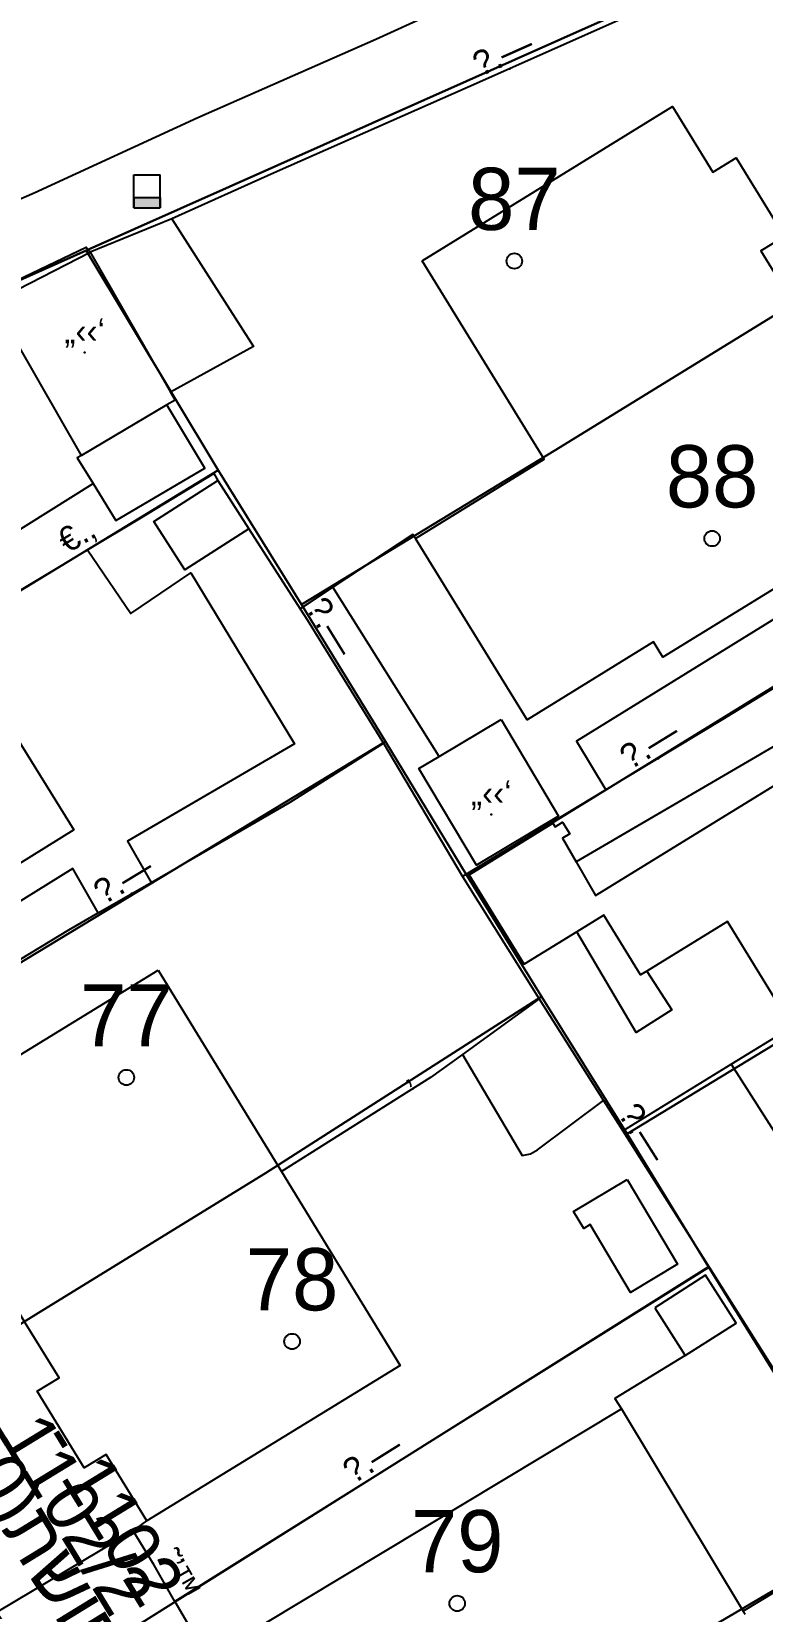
# Model space of a CAD drawing. Header units: metres. Extents: x 218299 to 220222, y 572714 to 574340.
# Drawn here: x 219021.1 to 219044.6, y 573287.9 to 573338.7 of the extents above; entities that cross this region are included whole.
import ezdxf
from ezdxf.enums import TextEntityAlignment as Align

# ---------------------------------------------------------------- set-up
doc = ezdxf.new("R2010")
doc.units = ezdxf.units.M
doc.header["$MEASUREMENT"] = 0
for name, color, linetype in [('1602', 44, 'Continuous'), ('1603', 44, 'Continuous'), ('6261', 7, 'Continuous'), ('6910', 102, 'Continuous'), ('A_POINTS', 2, 'Continuous'), ('M2200', 253, 'Continuous'), ('M2207', 253, 'Continuous'), ('M2401', 7, 'Continuous'), ('M2404', 7, 'Continuous'), ('M2407', 253, 'Continuous'), ('M2408', 253, 'Continuous'), ('M2601', 253, 'Continuous'), ('M2602', 253, 'Continuous'), ('M2605', 253, 'Continuous'), ('M2612', 253, 'Continuous'), ('M5235', 253, 'Continuous')]:
    doc.layers.add(name, color=color, linetype=linetype)
doc.styles.add('HEBTXT', font='HEBTXT')
doc.styles.add('MAVAT_HEBTXT', font='HEBTXT')

# ---------------------------------------------------------------- blocks, each defined once
blk = doc.blocks.new('6261')
blk.add_lwpolyline([(-2, -1.2), (2, -1.2), (2, 1.2), (-2, 1.2)], close=True)
at = {"color": 0}
blk.add_solid([(2, 1.2), (-2, -1.2), (2, -1.2)], dxfattribs=at)
at = {"color": 0, "style": 'HEBTXT'}
blk.add_attdef('PIL_NAME', (2.689, 2.418), '', height=1.7, dxfattribs=at)
at = {"style": 'HEBTXT'}
blk.add_attdef('CAMUT_MONIM', (2.489, 0.218), '', height=1.7, dxfattribs=at)
at = {"color": 0, "style": 'HEBTXT', "flags": 1}
for tag, p in [('TYPE', (2.585, -1.773)), ('MAP_TYPE', (2.689, -3.782))]:
    blk.add_attdef(tag, p, '', height=1.7, dxfattribs=at)
blk = doc.blocks.new('6910')
at = {"layer": 'A_POINTS'}
blk.add_circle((0, 0), 0.25, dxfattribs=at)
at = {"color": 0, "style": 'HEBTXT', "flags": 1}
blk.add_attdef('CODE', (-2.918, 6.399), '', height=1.7, dxfattribs=at)
at = {"color": 0, "style": 'HEBTXT'}
for tag, p in [('PATH', (0.169, 4.708)), ('HTCH', (0.169, 2.708))]:
    blk.add_attdef(tag, text='', height=1.7, dxfattribs=at).set_placement(p, align=Align.MIDDLE_CENTER)
blk = doc.blocks.new('1603')
at = {"layer": 'A_POINTS'}
blk.add_circle((0, 0), 0.25, dxfattribs=at)
at = {"color": 0, "style": 'HEBTXT'}
blk.add_attdef('PARCEL_NUM', text='', height=2, dxfattribs=at).set_placement((0, 1), align=Align.CENTER)
at = {"color": 0, "style": 'HEBTXT', "flags": 1}
blk.add_attdef('LOT_NUM', text='', height=2, dxfattribs=at).set_placement((0, -2.5), align=Align.CENTER)
blk = doc.blocks.new('M2601')
blk.add_circle((0, 0), 0.025)
at = {"style": 'MAVAT_HEBTXT'}
blk.add_attdef('NAME', text='', height=0.8, dxfattribs=at).set_placement((0, 1.59), align=Align.MIDDLE)
blk = doc.blocks.new('M2602')
blk.add_circle((0, 0), 0.025)
at = {"style": 'MAVAT_HEBTXT'}
blk.add_attdef('NAME', text='', height=0.8, dxfattribs=at).set_placement((0, 1.59), align=Align.MIDDLE)
blk = doc.blocks.new('M2605')
blk.add_circle((0, 0), 0.025)
at = {"style": 'MAVAT_HEBTXT'}
blk.add_attdef('NAME', text='', height=0.8, dxfattribs=at).set_placement((0, 1.59), align=Align.MIDDLE)
blk = doc.blocks.new('M2612')
blk.add_circle((0, 0), 0.025)
at = {"style": 'MAVAT_HEBTXT'}
blk.add_attdef('NAME', text='', height=0.8, dxfattribs=at).set_placement((0, 1.59), align=Align.MIDDLE)
blk = doc.blocks.new('M2207')
blk.add_circle((0, 0), 0.025)
at = {"style": 'MAVAT_HEBTXT'}
blk.add_attdef('NAME', text='', height=0.8, dxfattribs=at).set_placement((0, 1.59), align=Align.MIDDLE)
blk = doc.blocks.new('*U89')
at = {"linetype": 'Continuous'}
for p, q in [((-0.85, 0), (-0.85, -0.66)), ((0.85, 0), (0.85, -0.66))]:
    blk.add_line(p, q, dxfattribs=at)
blk.add_solid([(-0.85, 0), (-0.85, -0.66), (0.85, -0.66)], dxfattribs=at)
at = {"linetype": 'Continuous', "extrusion": (0, 0, -1)}
blk.add_solid([(0.85, 0), (-0.85, 0), (-0.85, -0.66)], dxfattribs=at)
blk = doc.blocks.new('M5235')
for points in [[(-0.85, 1.47), (0.85, 1.47)], [(-0.85, -0.66), (-0.85, 1.47)], [(0.85, -0.66), (0.85, 1.47)], [(-0.85, 0), (0.85, 0)], [(-0.85, -0.66), (0.85, -0.66)]]:
    blk.add_lwpolyline(points)
at = {"linetype": 'Continuous'}
blk.add_blockref('*U89', (0, 0), dxfattribs=at)
at = {"style": 'MAVAT_HEBTXT', "flags": 1}
for tag, p in [('MARK', (0, 2.72)), ('HEIGHT', (0, -1.92)), ('NAME', (0, -4.48))]:
    blk.add_attdef(tag, text='', height=0.8, dxfattribs=at).set_placement(p, align=Align.MIDDLE)
blk = doc.blocks.new('111')
at = {"layer": 'M2200'}
for points in [[(219033.672, 573331.307, 572.4), (219041.725, 573336.266, 572.4), (219043.026, 573334.153, 572.28), (219043.775, 573334.614, 572.04), (219045.329, 573332.09, 572.04), (219044.567, 573331.621, 572.28), (219045.509, 573330.092, 572.28), (219046.693, 573328.168, 572.28), (219047.418, 573328.614, 572.04), (219048.956, 573326.116, 572.04), (219048.291, 573325.707, 572.16), (219049.596, 573323.589, 572.28), (219041.421, 573318.555, 572.4), (219041.116, 573319.049, 572.88), (219037.053, 573316.547, 572.88), (219033.466, 573322.372, 572.88), (219033.466, 573322.372, 572.88), (219037.604, 573324.921, 572.88)], [(219014.558, 573325.75, 572.16), (219014.84, 573325.296, 572.16), (219018.401, 573319.558, 572.16), (219018.517, 573319.371, 572.16), (219022.471, 573313.001, 572.16), (219014.372, 573307.974, 572.04), (219013.085, 573310.047, 572.04), (219012.341, 573309.585, 571.8), (219010.771, 573312.115, 571.8), (219011.511, 573312.575, 572.04), (219010.332, 573314.474, 572.04), (219010.182, 573314.716, 572.04), (219006.696, 573320.332, 572.04), (219006.455, 573320.721, 572.04)], [(219025.184, 573308.495, 572.88), (219029.154, 573302.013, 572.88), (219032.972, 573295.779, 572.88), (219024.814, 573290.783, 572.76), (219024.814, 573290.783, 572.76), (219023.508, 573292.916, 572.76), (219022.803, 573292.484, 572.64), (219021.291, 573294.951, 572.64), (219021.994, 573295.381, 572.76), (219020.943, 573297.098, 572.76), (219019.906, 573298.79, 572.76), (219019.153, 573298.329, 572.52), (219017.565, 573300.922, 572.28), (219018.253, 573301.343, 572.76), (219017.26, 573302.964, 572.944), (219016.958, 573303.456, 573)]]:
    blk.add_polyline3d(points, close=True, dxfattribs=at)
for points in [[(219045.575, 573306.675, 574.68), (219043.493, 573310.058, 574.68), (219040.897, 573308.46, 573.451), (219040.703, 573308.341, 573.36), (219039.521, 573310.262, 573.6), (219038.653, 573309.728, 573.762), (219036.957, 573308.685, 574.08), (219035.188, 573311.559, 574.08), (219037.88, 573313.216, 573.6), (219037.951, 573313.101, 573.6), (219038.191, 573313.248, 573.54), (219038.422, 573312.873, 573.54), (219038.184, 573312.737, 573.6), (219038.626, 573311.972, 573.649), (219039.252, 573310.89, 573.72), (219052.514, 573319.052, 573.96)], [(219027.326, 573286.706, 573.48), (219040.082, 573294.387, 576.6), (219040.082, 573294.387, 576.6), (219044.001, 573287.88, 576.6), (219044.061, 573287.78, 576.6)]]:
    blk.add_polyline3d(points, dxfattribs=at)
at = {"layer": 'M2207'}
for points in [[(219022.721, 573325.047, 570.9), (219019.873, 573329.981, 570.9), (219019.873, 573329.981, 570.9), (219023, 573331.583, 571.14), (219023, 573331.583, 571.14), (219023, 573331.583, 571.14), (219025.585, 573327.081, 571.14), (219025.731, 573326.827, 571.14), (219025.463, 573326.673, 571.14)], [(219025.463, 573326.673, 571.74), (219022.721, 573325.047, 571.74), (219022.582, 573324.964, 571.74), (219023.091, 573324.142, 571.74), (219023.827, 573322.956, 571.74), (219026.685, 573324.632, 571.74), (219025.463, 573326.673, 571.74), (219025.463, 573326.673, 571.74)], [(219028.098, 573322.681, 571.26), (219026.036, 573321.364, 571.26), (219026.036, 573321.364, 571.26), (219025.041, 573322.922, 571.26), (219027.103, 573324.239, 571.26), (219027.103, 573324.239, 571.26), (219028.098, 573322.681, 571.26), (219028.098, 573322.681, 571.26)], [(219036.215, 573316.553, 572.22), (219038.065, 573313.448, 572.22), (219035.418, 573311.871, 572.7), (219033.569, 573314.976, 572.7), (219034.223, 573315.366, 572.581), (219036.215, 573316.553, 572.22)], [(219040.271, 573301.76, 572.22), (219041.893, 573299.038, 572.34), (219040.372, 573298.131, 572.34), (219039.074, 573300.31, 572.46), (219038.87, 573300.189, 572.46), (219038.546, 573300.733, 572.34)], [(219041.155, 573297.636, 572.94), (219042.135, 573296.099, 572.94), (219042.135, 573296.099, 572.94), (219043.772, 573297.143, 572.94), (219042.792, 573298.68, 572.94), (219041.155, 573297.636, 572.94)]]:
    blk.add_polyline3d(points, close=True, dxfattribs=at)
at = {"layer": 'M2401'}
blk.add_polyline3d([(219089.578, 573363.842, 569.434), (219082.823, 573360.81, 569.314), (219079.591, 573359.358, 569.248), (219076.908, 573358.152, 569.194), (219070.82, 573355.658, 569.074), (219063.353, 573352.304, 568.954), (219058.731, 573350.263, 568.774), (219056.884, 573351.021, 568.654), (219054.237, 573349.88, 568.534), (219050.683, 573348.286, 568.414), (219047.691, 573346.94, 568.354), (219044.178, 573345.389, 568.234), (219038.586, 573342.737, 568.234), (219039.116, 573341.581, 568.234), (219032.182, 573338.42, 568.114), (219026.462, 573335.903, 568.114), (219021.2, 573333.479, 567.994), (219014.952, 573330.781, 567.874)], dxfattribs=at)
at = {"layer": 'M2404'}
blk.add_polyline3d([(219089.578, 573363.842, 569.434), (219082.823, 573360.81, 569.314), (219079.591, 573359.358, 569.248), (219076.908, 573358.152, 569.194), (219070.82, 573355.658, 569.074), (219063.353, 573352.304, 568.954), (219058.731, 573350.263, 568.774), (219056.884, 573351.021, 568.654), (219054.237, 573349.88, 568.534), (219050.683, 573348.286, 568.414), (219047.691, 573346.94, 568.354), (219044.178, 573345.389, 568.234), (219038.586, 573342.737, 568.234), (219039.116, 573341.581, 568.234), (219032.182, 573338.42, 568.114), (219026.462, 573335.903, 568.114), (219021.2, 573333.479, 567.994), (219014.952, 573330.781, 567.874)], dxfattribs=at)
at = {"layer": 'M2407'}
for points in [[(219019.575, 573321.941, 569.265), (219023.091, 573324.142, 569.265)], [(219050.754, 573323.337, 569.715), (219038.643, 573315.859, 569.895), (219039.582, 573314.287, 569.895)], [(219022.912, 573322.008, 569.355), (219024.299, 573319.962, 569.355), (219026.229, 573321.275, 569.355), (219029.572, 573315.767, 569.355), (219024.197, 573312.646, 569.355), (219024.96, 573311.316, 569.355)], [(219034.223, 573315.366, 569.728), (219030.804, 573320.805, 569.728)], [(219052.719, 573320.202, 571.71), (219038.626, 573311.972, 571.35)], [(219023.253, 573310.332, 569.355), (219022.437, 573311.766, 569.355), (219014.352, 573306.741, 569.355)], [(219040.897, 573308.46, 571.44), (219041.703, 573307.22, 571.44), (219040.557, 573306.489, 571.44), (219038.653, 573309.728, 571.44)], [(219043.614, 573305.47, 571.35), (219047.984, 573298.617, 571.35), (219061.112, 573306.51, 571.35)], [(219042.135, 573296.099, 571.17), (219039.867, 573294.718, 571.17), (219040.082, 573294.387, 571.17)]]:
    blk.add_polyline3d(points, dxfattribs=at)
at = {"layer": 'M2408'}
blk.add_polyline3d([(219025.623, 573332.65, 568.065), (219023, 573331.583, 568.065)], dxfattribs=at)
at = {"layer": 'M2601'}
for points in [[(219033.466, 573322.372, 571.365), (219033.375, 573322.505, 571.365), (219030.804, 573320.805, 571.365), (219029.754, 573320.11, 571.365)], [(219037.441, 573307.575, 572.16), (219034.971, 573305.784, 572.16), (219033.947, 573305.041, 572.16), (219029.154, 573302.013, 572.16)], [(219040.128, 573303.328, 573.36), (219043.614, 573305.47, 573.36), (219045.575, 573306.675, 573.36)], [(219034.971, 573305.784, 571.965), (219036.892, 573302.532, 571.815), (219037.155, 573302.588, 571.815), (219037.388, 573302.716, 571.815), (219039.512, 573304.301, 571.74)], [(219025.052, 573289.356, 572.16), (219024.376, 573290.466, 572.16), (219024.376, 573290.466, 572.16), (219024.814, 573290.783, 572.16)], [(219048.171, 573290.4, 573.6), (219044.001, 573287.88, 573.6)]]:
    blk.add_polyline3d(points, dxfattribs=at)
at = {"layer": 'M2602'}
blk.add_polyline3d([(219018.517, 573319.371, 570.99), (219022.912, 573322.008, 571.044), (219024.599, 573323.019, 571.065), (219026.972, 573324.466, 571.065), (219027.103, 573324.239, 571.065)], dxfattribs=at)
at = {"layer": 'M2605'}
for points in [[(219047.311, 573333.039, 569.565), (219048.108, 573333.575, 569.565), (219049.917, 573334.739, 569.565), (219049.917, 573334.739, 569.565), (219046.973, 573339.025, 569.565), (219046.579, 573339.428, 569.565), (219046.133, 573339.77, 569.565), (219045.642, 573340.046, 569.565), (219045.117, 573340.25, 569.565), (219044.568, 573340.377, 569.565), (219044.568, 573340.377, 569.565), (219044.007, 573340.425, 569.565), (219043.445, 573340.394, 569.565), (219042.893, 573340.283, 569.565), (219042.821, 573340.262, 569.565), (219040.535, 573339.282, 569.49), (219035.155, 573336.887, 569.415), (219028.916, 573334.132, 569.415), (219025.623, 573332.65, 569.34), (219025.623, 573332.65, 569.34), (219028.254, 573328.552, 569.34), (219025.585, 573327.081, 569.34)], [(219006.692, 573314.169, 569.49), (219004.649, 573312.84, 569.49), (219004.589, 573312.801, 569.49), (219004.09, 573313.677, 569.49), (219003.528, 573314.663, 569.49), (219001.865, 573317.489, 569.34), (219001.591, 573317.928, 569.34), (219001.388, 573318.404, 569.34), (219001.262, 573318.906, 569.34), (219001.213, 573319.421, 569.34), (219001.245, 573319.937, 569.34), (219001.305, 573320.255, 569.34), (219001.567, 573320.828, 569.34), (219001.899, 573321.363, 569.34), (219002.296, 573321.851, 569.34), (219002.752, 573322.285, 569.34), (219003.259, 573322.659, 569.34), (219003.392, 573322.741, 569.34), (219007.275, 573324.351, 569.34), (219014.079, 573327.473, 569.34), (219019.875, 573330.316, 569.64), (219022.87, 573331.741, 569.64), (219023, 573331.583, 569.64)], [(219028.098, 573322.681, 569.64), (219029.754, 573320.11, 569.64), (219029.989, 573319.744, 569.64), (219032.427, 573315.788, 569.715)], [(219051.753, 573321.709, 571.642), (219043.336, 573316.549, 571.342), (219039.582, 573314.287, 571.386), (219034.97, 573311.509, 571.44), (219034.97, 573311.509, 571.44)], [(219018.035, 573297.639, 570.165), (219018.035, 573297.639, 570.165), (219016.796, 573296.873, 570.132), (219016.564, 573296.73, 570.126), (219015.225, 573295.902, 570.091), (219015.181, 573295.875, 570.09), (219015.181, 573295.875, 570.09), (219012.406, 573300.171, 570.09), (219012.406, 573300.171, 570.09), (219012.406, 573300.171, 570.09), (219014.326, 573301.272, 570.123), (219016.754, 573302.665, 570.165), (219015.182, 573305.468, 570.165), (219015.182, 573305.468, 570.165), (219022.308, 573309.788, 570.09), (219023.253, 573310.332, 570.09), (219024.96, 573311.316, 570.09), (219025.87, 573311.84, 570.09), (219029.433, 573313.893, 570.09), (219032.427, 573315.788, 570.09), (219032.427, 573315.788, 570.09), (219034.97, 573311.509, 570.24)], [(219034.97, 573311.509, 571.44), (219037.441, 573307.575, 571.44), (219039.512, 573304.301, 571.44), (219040.128, 573303.328, 571.44), (219042.902, 573298.943, 571.44), (219045.741, 573294.458, 571.44)], [(219042.902, 573298.943, 571.44), (219025.719, 573288.188, 571.2), (219025.719, 573288.188, 571.2), (219026.882, 573286.201, 571.2), (219027.157, 573285.732, 571.2), (219028.044, 573284.215, 571.2)], [(219019.89, 573294.414, 570.09), (219018.49, 573293.593, 570.015), (219017.329, 573292.959, 570.015), (219017.059, 573292.812, 570.015), (219016.988, 573292.773, 570.015), (219020.021, 573287.862, 570.015), (219020.021, 573287.862, 570.015), (219024.376, 573290.466, 570.165)]]:
    blk.add_polyline3d(points, dxfattribs=at)
at = {"layer": 'M2612'}
blk.add_polyline3d([(219025.719, 573288.188, 571.44), (219025.052, 573289.356, 571.44), (219025.052, 573289.356, 571.44), (219025.052, 573289.356, 571.44)], dxfattribs=at)
at = {"layer": 'M2207'}
ref = blk.add_blockref('M2207', (219022.82, 573328.356), dxfattribs=dict(at, xscale=0.5, yscale=0.5, zscale=0.5))
ref.add_attrib('NAME', '„‹‹‘', dxfattribs={"layer": '0', "height": 0.8, "style": 'MAVAT_HEBTXT'}).set_placement((219022.82, 573328.981), align=Align.MIDDLE)
ref = blk.add_blockref('M2207', (219035.899, 573313.496), dxfattribs=dict(at, xscale=0.5, yscale=0.5, zscale=0.5))
ref.add_attrib('NAME', '„‹‹‘', dxfattribs={"layer": '0', "height": 0.8, "style": 'MAVAT_HEBTXT'}).set_placement((219035.899, 573314.121), align=Align.MIDDLE)
at = {"layer": 'M2601'}
ref = blk.add_blockref('M2601', (219033.375, 573304.68), dxfattribs=dict(at, xscale=0.5, yscale=0.5, zscale=0.5))
ref.add_attrib('NAME', '‚', dxfattribs={"layer": '0', "height": 0.8, "rotation": 32.283, "style": 'MAVAT_HEBTXT'}).set_placement((219033.081, 573305.145), align=Align.MIDDLE)
at = {"layer": 'M2602'}
ref = blk.add_blockref('M2602', (219022.862, 573321.978), dxfattribs=dict(at, xscale=0.5, yscale=0.5, zscale=0.5))
ref.add_attrib('NAME', '€.‚', dxfattribs={"layer": '0', "height": 0.8, "rotation": 30.9553, "style": 'MAVAT_HEBTXT'}).set_placement((219022.579, 573322.449), align=Align.MIDDLE)
at = {"layer": 'M2605'}
ref = blk.add_blockref('M2605', (219036.489, 573337.48), dxfattribs=dict(at, xscale=0.5, yscale=0.5, zscale=0.5))
ref.add_attrib('NAME', '\x9a.—', dxfattribs={"layer": '0', "height": 0.8, "rotation": 23.999, "style": 'MAVAT_HEBTXT'}).set_placement((219036.265, 573337.983), align=Align.MIDDLE)
ref = blk.add_blockref('M2605', (219030.292, 573319.253), dxfattribs=dict(at, xscale=0.5, yscale=0.5, zscale=0.5))
ref.add_attrib('NAME', '\x9a.—', dxfattribs={"layer": '0', "height": 0.8, "rotation": 301.6393, "style": 'MAVAT_HEBTXT'}).set_placement((219030.76, 573319.541), align=Align.MIDDLE)
ref = blk.add_blockref('M2605', (219041.265, 573315.301), dxfattribs=dict(at, xscale=0.5, yscale=0.5, zscale=0.5))
ref.add_attrib('NAME', '\x9a.—', dxfattribs={"layer": '0', "height": 0.8, "rotation": 31.51, "style": 'MAVAT_HEBTXT'}).set_placement((219040.977, 573315.77), align=Align.MIDDLE)
ref = blk.add_blockref('M2605', (219024.338, 573310.958), dxfattribs=dict(at, xscale=0.5, yscale=0.5, zscale=0.5))
ref.add_attrib('NAME', '\x9a.—', dxfattribs={"layer": '0', "height": 0.8, "rotation": 31.2273, "style": 'MAVAT_HEBTXT'}).set_placement((219024.053, 573311.428), align=Align.MIDDLE)
ref = blk.add_blockref('M2605', (219040.349, 573302.979), dxfattribs=dict(at, xscale=0.5, yscale=0.5, zscale=0.5))
ref.add_attrib('NAME', '\x9a.—', dxfattribs={"layer": '0', "height": 0.8, "rotation": 302.3213, "style": 'MAVAT_HEBTXT'}).set_placement((219040.813, 573303.273), align=Align.MIDDLE)
ref = blk.add_blockref('M2605', (219032.36, 573292.344), dxfattribs=dict(at, xscale=0.5, yscale=0.5, zscale=0.5))
ref.add_attrib('NAME', '\x9a.—', dxfattribs={"layer": '0', "height": 0.8, "rotation": 32.0423, "style": 'MAVAT_HEBTXT'}).set_placement((219032.068, 573292.81), align=Align.MIDDLE)
at = {"layer": 'M2612'}
ref = blk.add_blockref('M2612', (219025.385, 573288.772), dxfattribs=dict(at, xscale=0.5, yscale=0.5, zscale=0.5))
ref.add_attrib('NAME', '˜’™', dxfattribs={"layer": '0', "height": 0.8, "rotation": 299.7388, "style": 'MAVAT_HEBTXT'}).set_placement((219025.863, 573289.045), align=Align.MIDDLE)
at = {"layer": 'M5235', "xscale": 0.5, "yscale": 0.5, "zscale": 0.5}
blk.add_blockref('M5235', (219024.825, 573333.338, 568.065), dxfattribs=at)

msp = doc.modelspace()

# ---------------------------------------------------------------- linework, layer by layer
at = {"layer": '1602'}
for points in [[(219151.768, 573388.703), (219133.406, 573380.551), (219114.17, 573372.088), (219097.474, 573364.783), (219097.446, 573364.771), (219077.696, 573355.901), (219057.636, 573346.491), (219044.016, 573340.631), (219039.706, 573339.131), (219022.866, 573331.641), (219003.286, 573322.891), (218988.044, 573314.698), (218986.896, 573314.081), (218970.386, 573301.731), (218953.28, 573287.598), (218939.506, 573276.061), (218923.796, 573262.781), (218906.986, 573248.861), (218906.967, 573248.845), (218894.406, 573238.331), (218872.996, 573220.501)], [(219047.2853, 573338.7338), (219047.386, 573338.561), (219050.856, 573333.261), (219045.306, 573329.741), (219037.976, 573325.231), (219029.796, 573320.251), (219027.116, 573324.571), (219022.866, 573331.641), (219039.706, 573339.131)], [(219003.286, 573322.891), (219022.866, 573331.641), (219027.116, 573324.571), (219018.126, 573319.101)]]:
    msp.add_lwpolyline(points, dxfattribs=at)
for points in [[(219029.796, 573320.251), (219037.976, 573325.231), (219045.306, 573329.741), (219050.856, 573333.261), (219056.176, 573324.511), (219035.116, 573311.541), (219032.496, 573315.851)], [(219005.516, 573311.401), (219010.826, 573314.591), (219018.126, 573319.101), (219027.116, 573324.571), (219029.796, 573320.251), (219032.496, 573315.851), (219010.776, 573302.691)], [(219035.116, 573311.541), (219056.176, 573324.511), (219061.326, 573316.161), (219055.876, 573312.821), (219048.576, 573308.281), (219040.266, 573303.231), (219037.516, 573307.641)], [(219021.336, 573297.471), (219016.086, 573294.211), (219010.776, 573302.691), (219032.496, 573315.851), (219035.116, 573311.541), (219037.516, 573307.641), (219028.636, 573301.961)], [(219040.266, 573303.231), (219048.576, 573308.281), (219055.876, 573312.821), (219061.326, 573316.161), (219066.536, 573307.511), (219045.666, 573294.471), (219042.886, 573298.951)], [(219016.086, 573294.211), (219021.336, 573297.471), (219028.636, 573301.961), (219037.516, 573307.641), (219040.266, 573303.231), (219042.886, 573298.951), (219021.446, 573285.491)], [(219031.676, 573280.551), (219026.426, 573277.351), (219021.446, 573285.491), (219042.886, 573298.951), (219045.666, 573294.471), (219048.146, 573290.411), (219039.016, 573285.051)], [(219026.426, 573277.351), (219031.676, 573280.551), (219039.016, 573285.051), (219048.146, 573290.411), (219050.816, 573286.041), (219053.276, 573281.991), (219031.756, 573268.701)]]:
    msp.add_lwpolyline(points, close=True, dxfattribs=at)

# ---------------------------------------------------------------- block references
msp.add_blockref('111', (0, 0))
at = {"layer": '1603'}
for p, values in [((219036.6397, 573331.2975), {'PARCEL_NUM': '87'}), ((219043.0017, 573322.3741), {'PARCEL_NUM': '88'}), ((219024.1611, 573305.0411), {'PARCEL_NUM': '77'}), ((219029.4915, 573296.5515), {'PARCEL_NUM': '78'}), ((219034.8018, 573288.1275), {'PARCEL_NUM': '79'})]:
    msp.add_blockref('1603', p, dxfattribs=at).add_auto_attribs(values)
at = {"layer": '6261'}
ref = msp.add_blockref('6261', (219015.7197, 573294.8262), dxfattribs=dict(at, rotation=301.399999999907))
ref.add_attrib('PIL_NAME', '1102/2', (219020.0503, 573293.5323), dxfattribs={"layer": '0', "color": 0, "height": 1.7, "rotation": 301.4, "style": 'HEBTXT'})
at = {"layer": '6910'}
ref = msp.add_blockref('6910', (219018.4054, 573288.4539), dxfattribs=dict(at, rotation=301.4961))
ref.add_attrib('PATH', ' - 1102', dxfattribs={"layer": '0', "color": 0, "height": 1.7, "rotation": 301.4961, "style": 'HEBTXT'}).set_placement((219023.5336, 573291.3488), align=Align.MIDDLE_CENTER)
ref.add_attrib('HTCH', '(50)תשוחנ', dxfattribs={"layer": '0', "color": 0, "height": 1.7, "rotation": 301.4961, "style": 'HEBTXT'}).set_placement((219021.4019, 573290.0427), align=Align.MIDDLE_CENTER)

doc.saveas('drawing.dxf')
